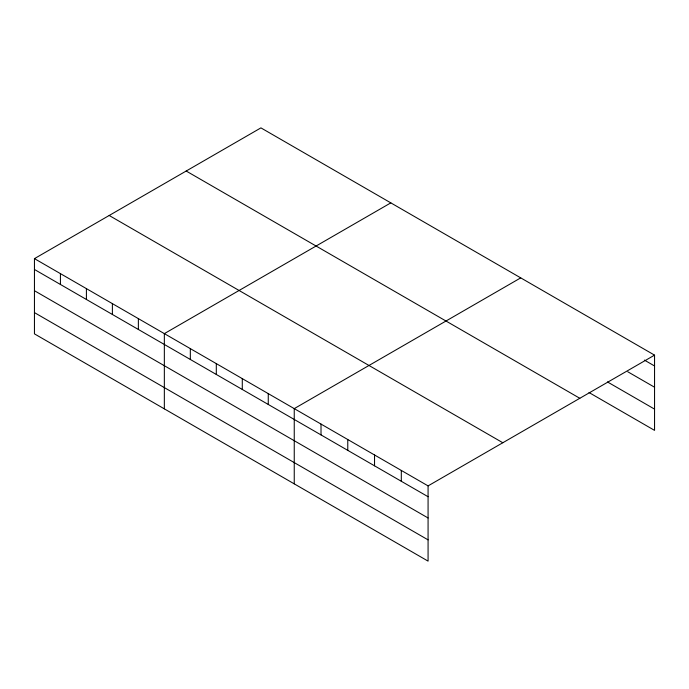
<?xml version="1.0" encoding="UTF-8"?>
<svg xmlns="http://www.w3.org/2000/svg" width="689" height="689" viewBox="0 0 689 689"><rect width="100%" height="100%" fill="white"/><g stroke="black" fill="none" stroke-linecap="round" stroke-linejoin="round"><path stroke-width="1.03" d="M34.45 258.633L428.076 485.891L428.076 561.122L34.45 333.864L34.45 258.633L260.924 127.878L654.55 355.136L654.55 430.367L589.017 392.532M390.818 202.876L164.344 333.631L164.344 408.861M520.72 277.874L294.246 408.62L294.246 483.85M428.076 485.891L654.55 355.136M644.396 360.106L654.55 365.971M627.782 371.767L654.55 387.218M607.474 381.939L654.55 409.12M186.185 171.027L579.811 398.285M109.189 215.485L502.815 442.743M34.45 269.468L428.076 496.726M34.45 290.715L428.076 517.973M34.45 312.608L428.076 539.866M401.308 470.441L401.308 481.275M374.54 454.981L374.54 465.816M347.773 439.53L347.773 450.365M321.014 424.079L321.014 434.914M268.262 393.626L268.262 404.46M242.287 378.623L242.287 389.457M216.303 363.628L216.303 374.463M190.328 348.625L190.328 359.46M138.368 318.628L138.368 329.463M112.385 303.634L112.385 314.46M86.409 288.631L86.409 299.465M60.425 273.636L60.425 284.462"/></g></svg>
